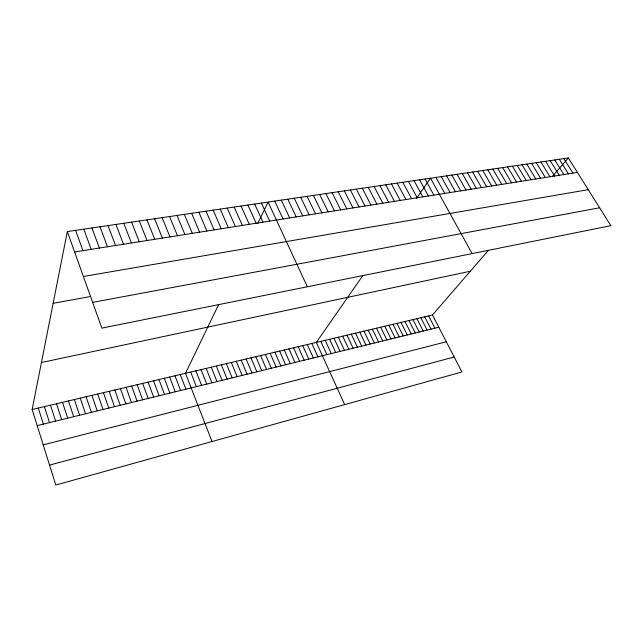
<?xml version="1.0" encoding="UTF-8"?>
<svg xmlns="http://www.w3.org/2000/svg" width="643" height="643" viewBox="0 0 643 643"><rect width="100%" height="100%" fill="white"/><g stroke="black" fill="none" stroke-linecap="round" stroke-linejoin="round"><path stroke-width="0.96" d="M488.222 250.569L432.482 314.998L461.907 371.959L55.788 485.039L32.15 409.503L67.322 231.568L568.356 157.961L610.85 225.669L101.875 328.131L67.322 231.568M218.475 304.919L185.481 373.31L212.021 441.532M257.73 223.539L268.083 202.071L307.346 286.762M362.604 275.879L316.332 342.422L344.664 404.6M416.503 198.365L430.521 178.215L472.099 253.599M552.618 176.15L568.356 157.961M49.543 465.082L454.175 356.986M43.226 444.884L446.314 341.779M37.198 425.626L438.799 327.223M32.15 409.503L432.482 314.998M41.433 362.523L470.346 271.233M92.656 302.379L599.622 207.777M53.136 303.343L89.707 296.648M83.397 276.49L588.257 189.669M74.62 251.968L577.422 172.412M563.855 158.628L572.921 173.12M559.33 159.287L568.388 173.835M554.78 159.962L563.831 174.558M550.191 160.629L559.241 175.282M545.577 161.313L554.628 176.013M540.932 161.996L549.974 176.753M536.262 162.679L545.296 177.492M531.56 163.37L540.586 178.24M526.818 164.069L535.844 178.987M522.052 164.769L531.07 179.743M517.253 165.468L526.263 180.506M512.423 166.183L521.425 181.27M507.56 166.899L516.554 182.041M502.665 167.614L511.651 182.813M497.738 168.337L506.716 183.593M492.779 169.069L501.749 184.38M487.78 169.8L496.742 185.176M482.756 170.54L491.71 185.972M477.693 171.279L486.638 186.775M472.597 172.035L481.527 187.579M467.461 172.782L476.383 188.399M462.293 173.546L471.206 189.219M457.093 174.309L465.99 190.039M451.852 175.081L460.742 190.875M446.572 175.852L455.453 191.71M441.259 176.632L450.132 192.546M435.914 177.42L444.771 193.398M425.063 179.011L433.896 195.118M419.558 179.823L428.383 195.994M414.02 180.635L422.829 196.871M408.442 181.455L417.235 197.755M402.823 182.282L411.6 198.647M397.165 183.11L405.926 199.547M391.466 183.946L400.211 200.447M385.72 184.79L394.448 201.363M379.933 185.642L388.653 202.28M374.105 186.502L382.81 203.204M368.238 187.362L376.919 204.136M428.616 315.914L434.925 328.171M362.33 188.23L370.987 205.069M424.726 316.83L431.027 329.128M356.367 189.106L365.015 206.017M420.819 317.755L427.121 330.084M416.897 318.679L423.182 331.049M350.371 189.982L358.995 206.974M412.951 319.611L419.236 332.013M344.326 190.875L352.927 207.93M408.988 320.544L415.257 332.994M405.002 321.484L411.271 333.966M338.234 191.767L346.818 208.895M400.991 322.432L407.252 334.955M332.093 192.667L340.661 209.875M396.964 323.381L403.217 335.943M392.921 324.337L399.166 336.932M325.913 193.575L334.456 210.856M388.854 325.302L395.091 337.937M384.763 326.266L390.992 338.933M319.684 194.491L328.203 211.844M380.656 327.239L386.869 339.946M313.406 195.416L321.902 212.841M376.517 328.211L382.73 340.959M372.369 329.192L378.566 341.98M307.081 196.348L315.552 213.846M368.19 330.172L374.387 343.008M300.707 197.28L309.154 214.858M363.994 331.169L370.175 344.037M359.775 332.166L365.947 345.074M294.277 198.229L302.708 215.879M355.531 333.162L361.696 346.111M287.807 199.177L296.214 216.908M351.271 334.167L357.428 347.164M346.987 335.18L353.128 348.217M281.288 200.134L289.663 217.937M342.671 336.201L348.811 349.27M274.714 201.098L283.065 218.982M338.339 337.221L344.471 350.339M333.99 338.25L340.099 351.408M329.61 339.287L335.71 352.485M325.205 340.324L331.298 353.562M261.412 203.051L269.706 221.096M320.777 341.369L326.861 354.647M254.676 204.04L262.955 222.165M311.831 343.483L317.891 356.849M247.893 205.037L256.139 223.242M307.298 344.552L313.35 357.958M241.061 206.041L249.275 224.335M302.749 345.629L308.785 359.075M298.167 346.706L304.195 360.201M234.165 207.054L242.355 225.428M293.57 347.791L299.582 361.334M227.22 208.075L235.378 226.529M288.94 348.884L294.936 362.467M284.286 349.985L290.274 363.616M220.219 209.104L228.337 227.646M279.609 351.086L285.58 364.766M274.899 352.195L280.862 365.923M213.163 210.14L221.248 228.763M270.173 353.312L276.112 367.081M206.041 211.185L214.103 229.897M265.414 354.438L271.346 368.254M260.624 355.571L266.548 369.428M198.872 212.238L206.893 231.038M255.818 356.704L261.717 370.609M191.638 213.307L199.627 232.187M250.971 357.846L256.862 371.799M246.108 358.995L251.984 372.996M184.348 214.376L192.297 233.345M241.213 360.152L247.073 374.202M176.994 215.453L184.911 234.518M236.294 361.31L242.138 375.408M231.343 362.483L237.171 376.629M169.583 216.546L177.46 235.692M226.36 363.657L232.179 377.851M162.108 217.639L169.945 236.881M221.353 364.838L227.156 379.081M216.321 366.028L222.1 380.318M154.569 218.749L162.374 238.079M211.258 367.225L217.021 381.564M146.974 219.866L154.73 239.292M206.162 368.423L211.909 382.818M201.034 369.637L206.765 384.072M139.306 220.991L147.022 240.514M195.882 370.85L201.597 385.342M190.698 372.072L196.388 386.62M131.582 222.124L139.258 241.736M123.786 223.274L131.421 242.982M180.241 374.547L185.899 389.192M174.96 375.793L180.603 390.486M115.925 224.423L123.512 244.227M169.656 377.039L175.274 391.788M108 225.589L115.539 245.489M164.319 378.301L169.913 393.106M158.95 379.571L164.528 394.424M100.003 226.762L107.502 246.767M153.548 380.849L159.102 395.75M91.941 227.952L99.392 248.045M148.107 382.127L153.645 397.093M142.642 383.421L148.163 398.435M83.807 229.141L91.202 249.339M137.144 384.715L142.642 399.785M75.601 230.347L82.947 250.649M131.606 386.025L137.08 401.152M126.044 387.335L131.493 402.518M120.442 388.661L125.867 403.892M114.808 389.988L120.209 405.283M109.133 391.33L114.518 406.673M103.435 392.672L108.796 408.08M97.696 394.03L103.033 409.495M91.917 395.397L97.23 410.917M86.106 396.763L91.394 412.34M80.262 398.146L85.527 413.779M74.379 399.536L79.611 415.233M68.455 400.935L73.672 416.688M62.5 402.341L67.684 418.151M56.512 403.756L61.664 419.63M50.475 405.178L55.603 421.109M44.407 406.609L49.511 422.604M38.299 408.048L43.37 424.107"/></g></svg>
